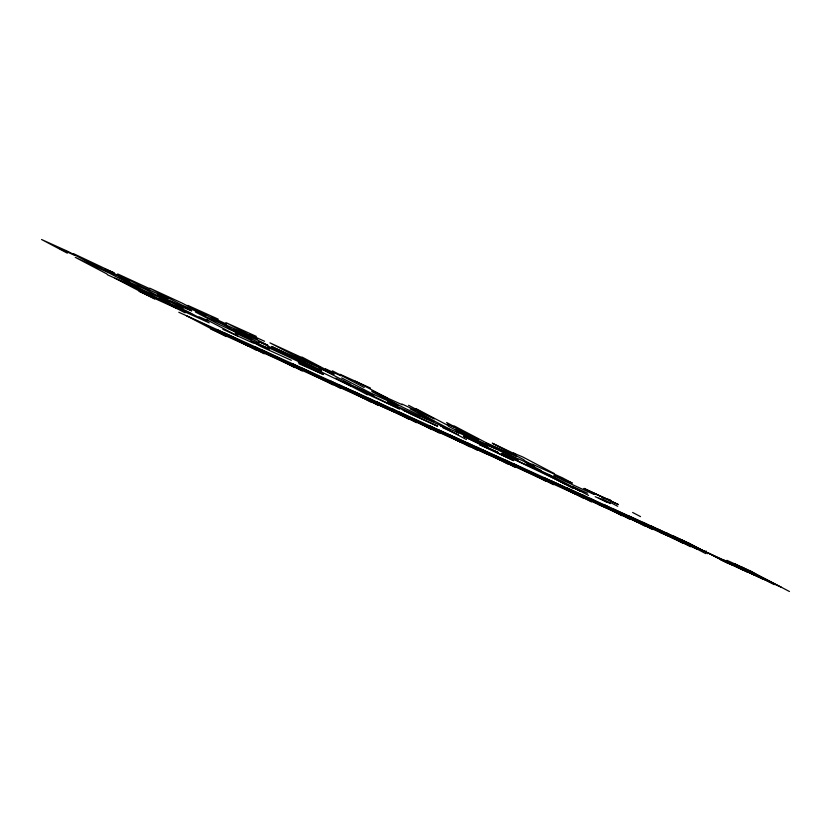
<?xml version="1.0" encoding="UTF-8"?>
<svg xmlns="http://www.w3.org/2000/svg" width="831" height="831" viewBox="0 0 831 831"><rect width="100%" height="100%" fill="white"/><g stroke="black" fill="none" stroke-linecap="round" stroke-linejoin="round"><path stroke-width="1.25" d="M682.147 540.223L677.587 538.291M518.087 460.052L497.322 449.602L477.773 440.981L487.641 446.268M487.537 445.063L496.211 448.698L486.332 443.37M199.025 316.808L208.238 320.693L206.306 319.53L238.071 336.212M353.341 391.266L344.678 387.672L346.61 388.794M452.303 436.046L443.64 432.463L445.572 433.574M712.499 555.243L732.028 564.945M386.207 408.447L394.881 412.072L392.938 410.909M734.905 565.09L730.605 563.283L731.54 563.854M485.169 453.227L493.843 456.863L491.9 455.7M598.808 504.656L608.022 508.541L606.09 507.377M659.71 532.214L668.934 536.078L667.272 535.081M218.252 319.166L187.796 305.382L219.561 322.064L250.006 335.849M256.312 336.389L225.866 322.605L257.62 339.287M340.045 374.282L370.501 388.067M59.043 248.261L74.271 255.159M211.292 317.172L226.52 324.059M249.352 334.394L264.58 341.281M295.026 355.066L320.132 367.281L293.582 355.263L269.93 342.839L302.318 357.787M325.482 368.839L340.71 375.737M371.81 390.965L402.266 404.749M516.446 456.427L486 442.643L454.235 425.96M303.627 360.685L334.072 374.469M532.006 464.041L562.452 477.815L572.33 483.112L553.893 475.384L563.761 480.723L594.217 494.497M167.26 300.126L191.712 310.887L157.371 294.797L183.142 308.467M251.648 339.474L218.885 324.339L195.43 312.02L222.209 324.142L251.648 339.474L228.483 328.411M107.344 274.739L145.404 291.961L185.105 312.82M267.208 347.088L300.282 362.368L307.543 366.18L298.308 362.316L323.425 374.521L298.963 363.77M373.784 395.317L343.328 381.533L399.545 408.987L367.157 394.05M419.458 415.988L449.903 429.772L440.69 425.888L466.44 439.557M526.033 464.217L548.865 474.553L588.566 495.411M176.515 307.2L191.732 314.087M351.596 386.436L305.268 364.31M442.944 427.778L458.172 434.665M572.362 486.343L587.59 493.23M595.204 496.678L610.421 503.565M139.099 291.421L177.169 308.644L114.958 278.188L154.659 299.035M222.843 329.315L253.289 343.099M291.359 360.322L260.903 346.548L251.035 341.209L269.473 348.968L235.163 332.919L237.084 334.031M178.81 312.269L688.847 543.1L708.698 553.519M726.907 560.323L749.749 570.658L789.45 591.506M209.911 327.507L225.139 334.394M247.981 344.73L263.198 351.617M392.616 410.192L407.834 417.079M605.768 506.65L620.986 513.537M685.7 542.82L742.789 568.664L762.64 579.093M210.565 328.951L697.77 549.447L650.787 525.867L690.488 546.725M720.612 559.782L781.514 587.34L734.521 563.771L774.222 584.619M486.426 444.564L455.876 429.585M567.043 487.974L590.207 499.036M627.945 515.532L650.808 526.439M453.414 436.555L476.028 447.358M354.453 391.765L377.056 402.568M735.456 565.34L746.757 570.752M484.058 452.729L461.454 441.915M385.096 407.938L362.493 397.135M758.672 577.005L727.561 561.777L747.422 572.195M739.642 568.394L708.531 553.155L728.382 563.584M704.73 551.441L673.619 536.203L693.47 546.632M674.938 539.111L612.717 508.645L652.428 529.492M614.036 511.543L551.826 481.087L591.527 501.934M575.966 494.32L513.755 463.854L553.456 484.712M537.906 477.098L475.696 446.631L515.397 467.489M499.846 459.865L437.636 429.409L477.337 450.257M400.885 415.085L338.674 384.618L378.375 405.476M362.825 397.862L300.604 367.395L340.315 388.243M324.755 380.629L262.544 350.173L302.245 371.021M286.695 363.407L224.484 332.94L264.185 353.798M248.635 346.184L186.424 315.718L226.125 336.576M636.868 521.878L589.885 498.309L629.586 519.167M423.717 425.42L376.734 401.851L416.435 422.699M666.691 534.78L643.828 523.873L653.062 527.737L651.39 526.74M533.969 468.393L501.602 453.497L580.63 491.235L533.647 467.666L573.348 488.514M401.934 404.022L434.322 418.959L408.561 405.289M529.97 472.922L506.806 461.859L516.03 465.744L506.287 460.706L481.71 449.696L483.632 450.807M419.78 416.715L387.402 401.82L411.927 414.627L437.605 426.21L403.295 410.161L405.216 411.272M303.959 361.412L271.56 346.475L321.784 370.906L289.385 355.969M150.068 288.887L117.68 273.939L141.332 286.363L167.883 298.381L165.94 297.218M742.135 567.209L750.071 571.385M743.61 570.471L723.759 560.052L724.414 561.496M632.609 512.447L640.545 516.622M609.767 502.121L617.713 506.287M697.116 547.993L681.233 539.651L682.199 540.212M554.516 473.649L522.751 456.967L513.537 453.082L515.469 454.245L492.295 443.183L524.06 459.865M602.153 498.673L610.099 502.838M705.716 553.612L666.005 532.764L682.542 542.55M598.839 498.039L606.786 502.204M658.401 529.316L666.337 533.481M682.874 543.277L643.173 522.429L644.482 525.327M524.392 460.592L534.271 465.921L513.475 456.676L493.936 446.808M525.047 462.046L540.929 470.388M644.814 526.054L605.113 505.196L621.65 514.991M446.621 422.512L456.499 427.809L447.275 423.966L478.386 439.194M621.972 515.719L582.271 494.861L583.58 497.769M416.175 408.738L447.94 425.42M448.262 426.147L480.027 442.819L456.863 431.767L458.795 432.93L449.581 429.045L417.816 412.363M583.913 498.496L544.212 477.638L545.52 480.536M410.202 408.914L434.021 421.431L424.807 417.546L426.739 418.71L403.575 407.647L379.757 395.14M355.273 381.169L387.038 397.852M545.853 481.263L506.141 460.416L507.461 463.314M332.431 370.834L364.196 387.516M372.143 391.692L397.904 405.362L371.343 393.343L341.686 377.908M507.783 464.041L468.082 443.193L469.401 446.091M301.985 357.06L333.75 373.742M318.855 367.572L350.609 384.254M469.723 446.818L430.022 425.96L431.331 428.869L440.544 432.743L438.612 431.58L461.787 442.643L399.566 412.186L439.277 433.034M335.714 378.095L367.479 394.777M431.663 429.585L391.962 408.738L408.499 418.533M289.718 356.696L258.607 341.468L267.831 345.343L260.228 341.344L233.501 329.253L259.262 342.912M408.821 419.25L369.12 398.402L370.429 401.3M370.761 402.027L331.06 381.18L332.369 384.078M332.701 384.805L292.99 363.947L294.309 366.855M294.631 367.582L254.93 346.724L256.249 349.622M97.757 266.938L68.1 251.513L41.55 239.494L67.311 253.164M137.468 287.796L108.684 272.786L75.247 257.33L107.012 274.012M256.571 350.35L216.87 329.502L218.179 332.4M608.458 499.213C622.014 505.996 580.329 486.997 593.885 493.78M749.749 570.658L766.286 580.453M548.865 474.553L565.402 484.348M742.789 568.664L743.444 570.118M705.976 550.849L707.285 553.747M688.847 543.1L689.501 544.544M145.404 291.961L146.713 294.87M205.943 315.572L181.501 304.842L149.736 288.16L182.114 303.097L205.943 315.572M497.842 452.293L479.394 444.575L513.735 460.665L463.532 436.275L497.842 452.293M113.951 272.797L104.716 268.932L129.833 281.138L105.371 270.387L73.606 253.704L113.951 272.797M584.068 488.441L618.337 504.542L584.068 488.441M738.541 567.448L755.67 575.499L738.614 567.469M119.404 277.575L142.974 289.988L169.524 302.006L145.872 289.583L119.404 277.575M159.105 298.422L182.675 310.846L209.225 322.864L185.573 310.441L159.105 298.422"/></g></svg>
